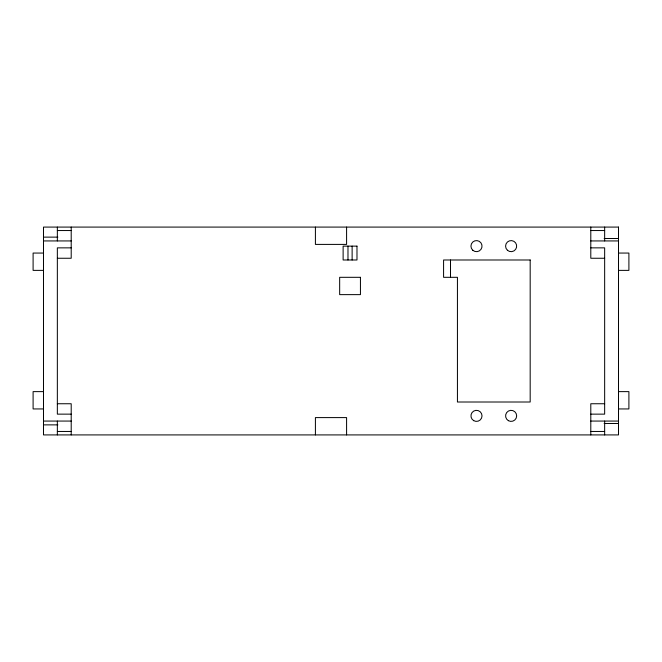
<?xml version="1.0" encoding="UTF-8"?>
<svg xmlns="http://www.w3.org/2000/svg" width="662" height="662" viewBox="0 0 662 662"><rect width="100%" height="100%" fill="white"/><g stroke="black" fill="none" stroke-linecap="round" stroke-linejoin="round"><path stroke-width="0.99" d="M57.346 230.542L71.206 230.542M590.794 230.542L604.654 230.542M43.493 237.128L57.859 237.128M604.141 238.51L618.507 238.51M43.493 240.935L71.206 240.935M590.794 240.935L618.507 240.935M71.206 247.861L57.346 247.861L57.346 414.139L71.206 414.139M590.794 247.861L604.654 247.861L604.654 414.139L590.794 414.139M43.493 253.058L33.1 253.058L33.1 270.377L43.493 270.377M618.507 253.058L628.9 253.058L628.9 270.377L618.507 270.377M57.346 258.254L71.206 258.254L71.206 227.083M604.654 258.254L590.794 258.254L590.794 227.083M43.493 391.623L33.1 391.623L33.1 408.942L43.493 408.942M618.507 391.623L628.9 391.623L628.9 408.942L618.507 408.942M57.346 403.746L71.206 403.746L71.206 434.917M604.654 403.746L590.794 403.746L590.794 434.917M43.493 421.065L71.206 421.065M590.794 421.065L618.507 421.065M604.141 423.49L618.507 423.49M43.493 424.872L57.859 424.872M57.346 431.459L71.206 431.459M590.794 431.459L604.654 431.459M604.654 227.083L604.654 240.935M604.654 421.065L604.654 434.917M450.508 259.992L450.508 277.312M352.126 246.132L352.126 259.992M347.98 246.132L347.98 259.992M346.59 227.083L346.59 244.402L315.41 244.402L315.41 227.083M346.59 434.917L346.59 417.598L315.41 417.598L315.41 434.917M57.346 227.083L57.346 240.935M57.346 421.065L57.346 434.917M618.507 227.083L43.493 227.083L43.493 434.917L618.507 434.917L618.507 227.083M356.983 246.132L343.123 246.132L343.123 259.992L356.983 259.992L356.983 246.132M530.179 259.992L443.581 259.992L443.581 277.312L457.434 277.312L457.434 402.008L530.179 402.008L530.179 259.992M360.442 277.312L339.664 277.312L339.664 294.631L360.442 294.631L360.442 277.312M507.415 250.253A5.544 5.544 0 0 0 516.55 247.282A5.544 5.544 0 0 0 509.409 240.86A5.544 5.544 0 0 0 507.415 250.253M472.776 250.253A5.544 5.544 0 0 0 481.911 247.282A5.544 5.544 0 0 0 474.77 240.86A5.544 5.544 0 0 0 472.776 250.253M508.358 420.668A5.544 5.544 0 0 0 516.666 415.868A5.544 5.544 0 0 0 508.358 411.069A5.544 5.544 0 0 0 508.358 420.668M473.719 420.668A5.544 5.544 0 0 0 482.027 415.868A5.544 5.544 0 0 0 473.719 411.069A5.544 5.544 0 0 0 473.719 420.668"/></g></svg>
